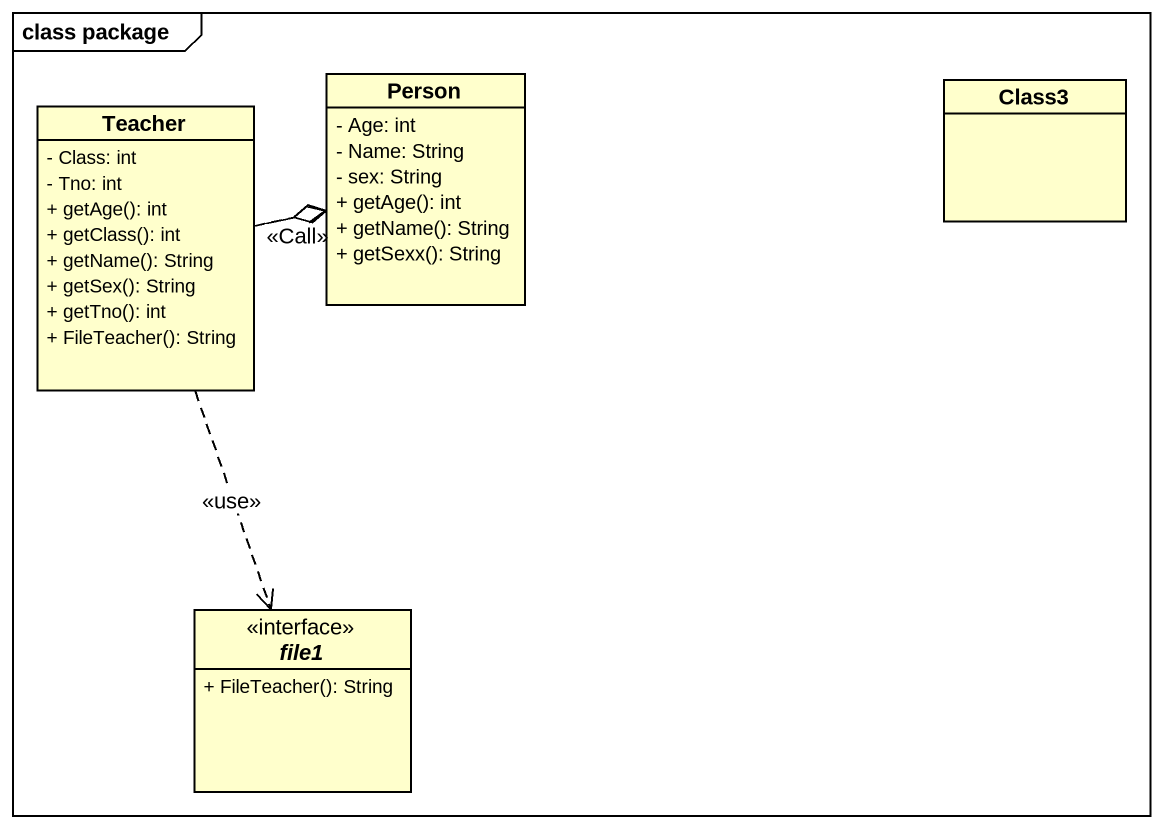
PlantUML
@startuml
mainframe class package
hide circle
hide empty members
skinparam classAttributeIconSize 0
class Teacher {
  - Class: int
  - Tno: int
  {field} + getAge(): int
  {field} + getClass(): int
  {field} + getName(): String
  {field} + getSex(): String
  {field} + getTno(): int
  {field} + FileTeacher(): String
}
class "Person" as Person_ {
  - Age: int
  - Name: String
  - sex: String
  {field} + getAge(): int
  {field} + getName(): String
  {field} + getSexx(): String
}
class Class3
interface file1 {
  {field} + FileTeacher(): String
}
Teacher -right-o Person_
Teacher -right- Person_
Teacher .right.> Person_ : <<Call>>
Teacher ..> file1 : <<use>>
@enduml
